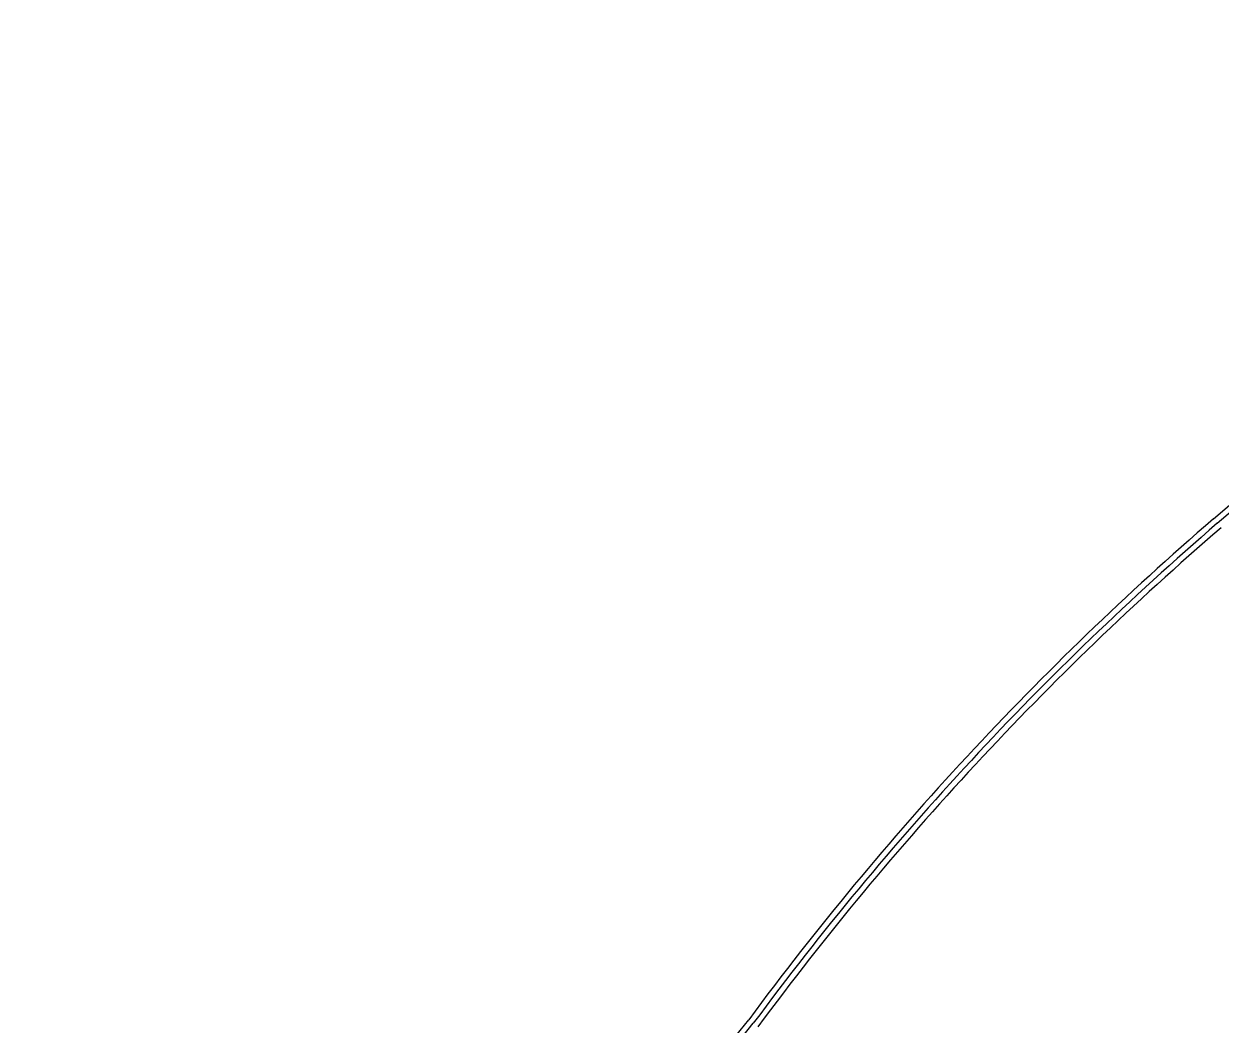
# Model space of a CAD drawing. Header units: millimetres. Extents: x 832728086 to 834530684, y 817551485 to 818349469.
# Drawn here: x 832728476.41 to 832728512.51, y 817960355.71 to 817960385.9 of the extents above; entities that cross this region are included whole.
import ezdxf

# ---------------------------------------------------------------- set-up
doc = ezdxf.new("R2010")
doc.units = ezdxf.units.MM
doc.header["$LTSCALE"] = 100
doc.layers.add('000-Tactile-l', color=8, linetype='Continuous')

# ---------------------------------------------------------------- blocks, each defined once
blk = doc.blocks.new('tactile')
at = {"layer": '000-Tactile-l', "ltscale": 5e-05}
for p, q in [((834383.978, 817851.21), (834401.264, 817866.136)), ((834384.092, 817851.078), (834401.379, 817866.004)), ((834348.104, 817809.052), (834369.961, 817836.109)), ((834348.241, 817808.943), (834370.1, 817836.002))]:
    blk.add_line(p, q, dxfattribs=at)
for radius, end in [(92.694, 143.51371), (92.519, 143.51602), (92.344, 143.51834)]:
    blk.add_arc((834444.487, 817780.991), radius, 130.75223, end, dxfattribs=at)

msp = doc.modelspace()

# ---------------------------------------------------------------- block references
at = {"layer": '000-Tactile-l'}
msp.add_blockref('tactile', (831894128.3015, 817142519.7659), dxfattribs=at)

doc.saveas('drawing.dxf')
